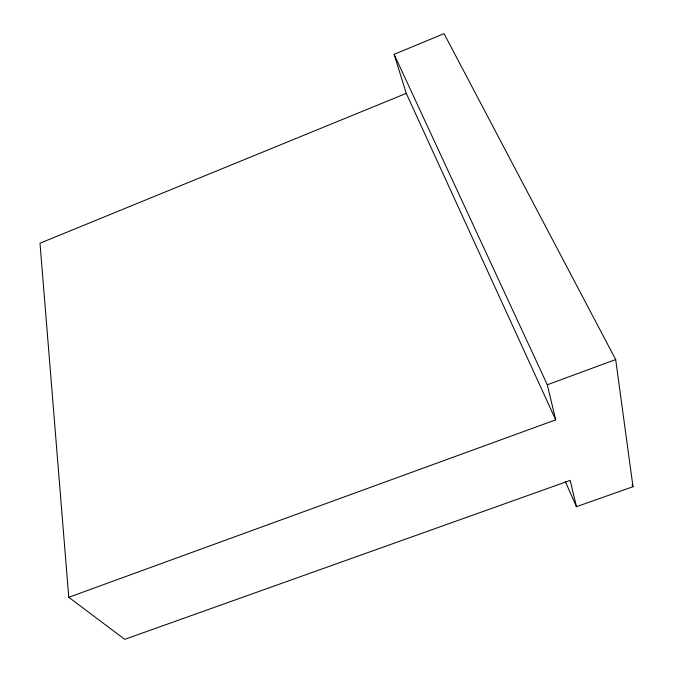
<?xml version="1.0" encoding="UTF-8"?>
<svg xmlns="http://www.w3.org/2000/svg" width="673" height="673" viewBox="0 0 673 673"><rect width="100%" height="100%" fill="white"/><g stroke="black" fill="none" stroke-linecap="round" stroke-linejoin="round"><path stroke-width="1.01" d="M406.265 93.37L40.001 243.205L68.755 597.304L555.696 419.851L406.265 93.37L394.109 54.336L444.054 33.65L615.677 359.559L632.999 486.705L576.467 506.693L565.37 481.717M555.696 419.851L547.309 384.771L615.677 359.559M68.755 597.304L124.732 639.35L570.182 480.396L576.467 506.693M632.073 484.821L632.999 486.705M394.109 54.336L547.309 384.771"/></g></svg>
